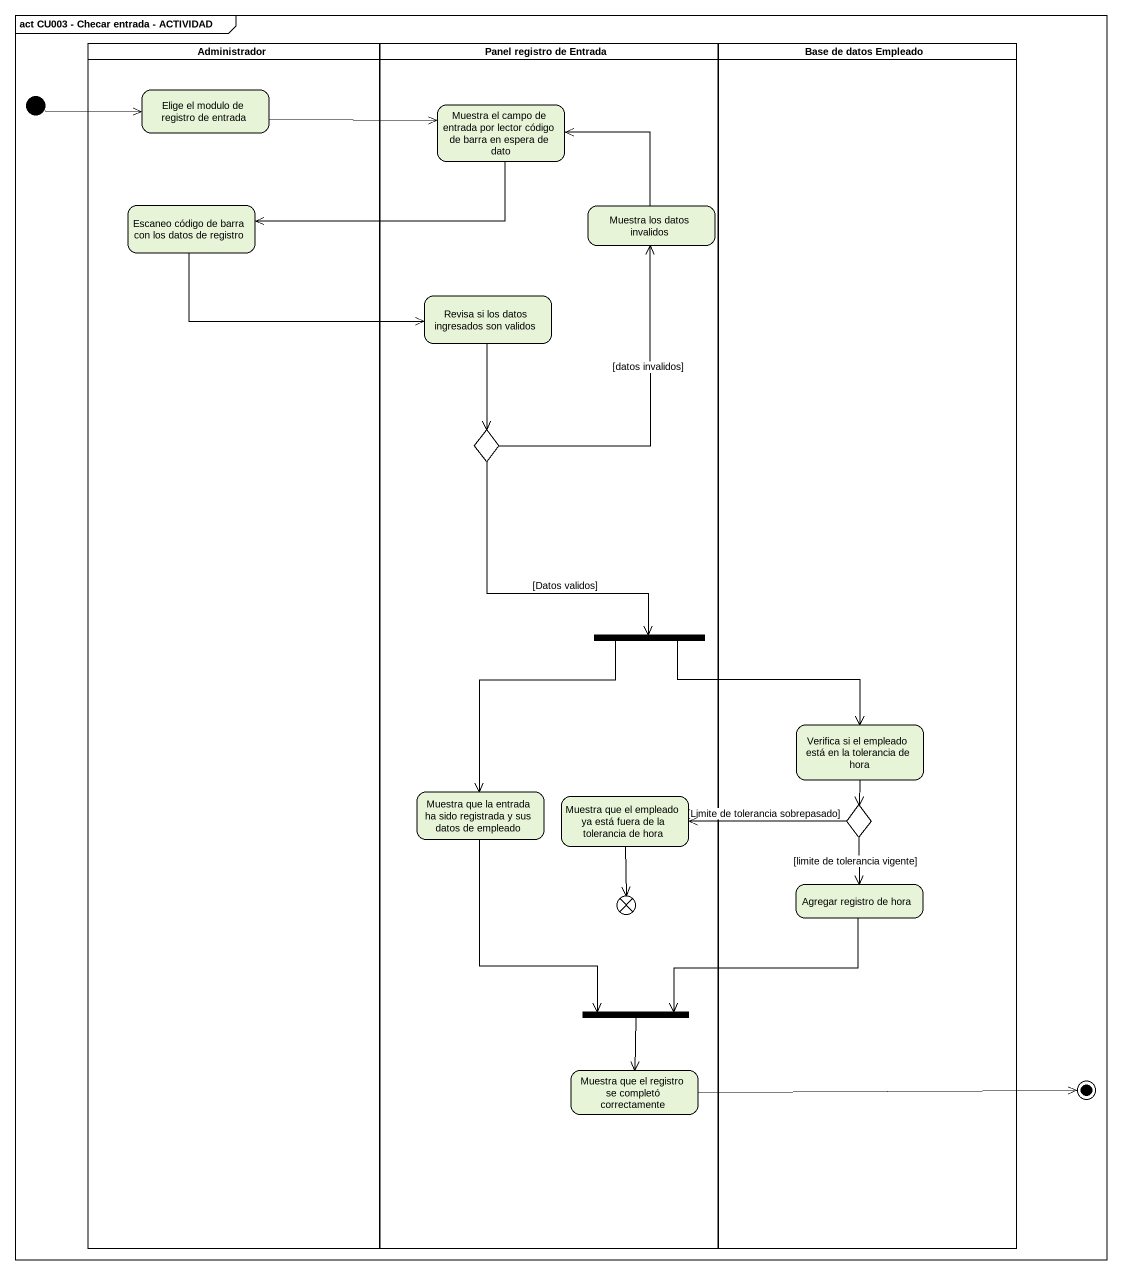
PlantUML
@startuml
mainframe act CU003 - Checar entrada - ACTIVIDAD
hide empty description
state Administrador <<partition>> {
  state "Elige el modulo de registro de entrada" as Elige_el_modulo_de_registro
  state "Escaneo código de barra con los datos de registro" as Escaneo_código_de_barra_con
}
state "Panel registro de Entrada" as Panel_registro_de_Entrada <<partition>> {
  state "Muestra el campo de entrada por lector código de barra en espera de dato" as Muestra_el_campo_de_entrada
  state "Muestra los datos invalidos" as Muestra_los_datos_invalidos
  state "Revisa si los datos ingresados son validos" as Revisa_si_los_datos
  state choice1 <<choice>>
  state fork1 <<fork>>
  state "Muestra que la entrada ha sido registrada y sus datos de empleado" as Muestra_que_la_entrada_ha
  state "Muestra que el empleado ya está fuera de la tolerancia de hora" as Muestra_que_el_empleado_ya
  state flowfinal1 <<end>>
  state fork2 <<join>>
  state "Muestra que el registro se completó correctamente" as Muestra_que_el_registro_se
}
state "Base de datos Empleado" as Base_de_datos_Empleado <<partition>> {
  state "Verifica si el empleado está en la tolerancia de hora" as Verifica_si_el_empleado
  state choice2 <<choice>>
  state "Agregar registro de hora" as Agregar_registro_de_hora
}
state initial1 <<start>>
state final1 <<end>>
initial1 -right-> Elige_el_modulo_de_registro
Elige_el_modulo_de_registro -right-> Muestra_el_campo_de_entrada
Muestra_el_campo_de_entrada -left-> Escaneo_código_de_barra_con
Escaneo_código_de_barra_con -right-> Revisa_si_los_datos
Muestra_los_datos_invalidos -up-> Muestra_el_campo_de_entrada
Revisa_si_los_datos --> choice1
choice1 -up-> Muestra_los_datos_invalidos : [datos invalidos]
choice1 --> fork1 : [Datos validos]
fork1 -right-> Verifica_si_el_empleado
fork1 --> Muestra_que_la_entrada_ha
Verifica_si_el_empleado --> choice2
Muestra_que_la_entrada_ha --> fork2
Muestra_que_el_empleado_ya --> flowfinal1
choice2 -left-> Muestra_que_el_empleado_ya : [Limite de tolerancia sobrepasado]
choice2 --> Agregar_registro_de_hora : [limite de tolerancia vigente]
Agregar_registro_de_hora -left-> fork2
fork2 --> Muestra_que_el_registro_se
Muestra_que_el_registro_se -right-> final1
@enduml
